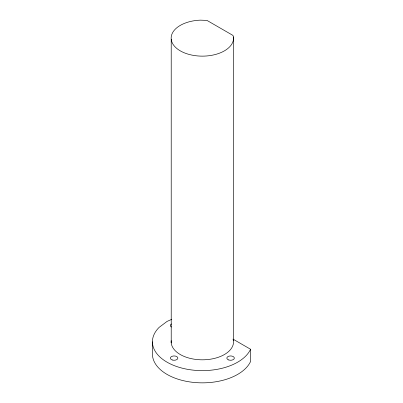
<?xml version="1.0" encoding="UTF-8"?>
<svg xmlns="http://www.w3.org/2000/svg" width="403" height="403" viewBox="0 0 403 403"><rect width="100%" height="100%" fill="white"/><g stroke="black" fill="none" stroke-linecap="round" stroke-linejoin="round"><path stroke-width="0.6" d="M171.733 319.347L167.049 321.418L159.114 327.387A49.922 28.825 0 0 0 183.244 368.428A49.922 28.825 0 0 0 250.57 349.26L250.57 361.486A49.922 28.825 0 0 1 195.833 382.603A49.922 28.825 0 0 1 152.43 354.025L152.43 341.799M232.954 339.089L250.57 349.26M171.22 340.606A31.202 18.014 0 0 0 202.321 359.814A31.202 18.014 0 0 0 233.488 340.636L233.488 36.965L232.954 35.414L206.956 20.402L200.341 20.15A31.202 18.014 0 0 0 171.215 39.287L171.215 342.963M233.13 339.603L233.488 340.636M171.461 327.024A3.743 2.161 0 0 1 171.461 323.967M233.488 36.965A31.202 18.014 0 0 1 204.361 56.103A31.202 18.014 0 0 1 171.215 39.287M228.718 359.975A3.743 2.161 0 0 0 234.334 358.106A3.743 2.161 0 0 0 228.718 356.232A3.743 2.161 0 0 0 228.718 359.975M172.237 359.975A3.743 2.161 0 0 0 177.854 358.106A3.743 2.161 0 0 0 172.237 356.232A3.743 2.161 0 0 0 172.237 359.975"/></g></svg>
